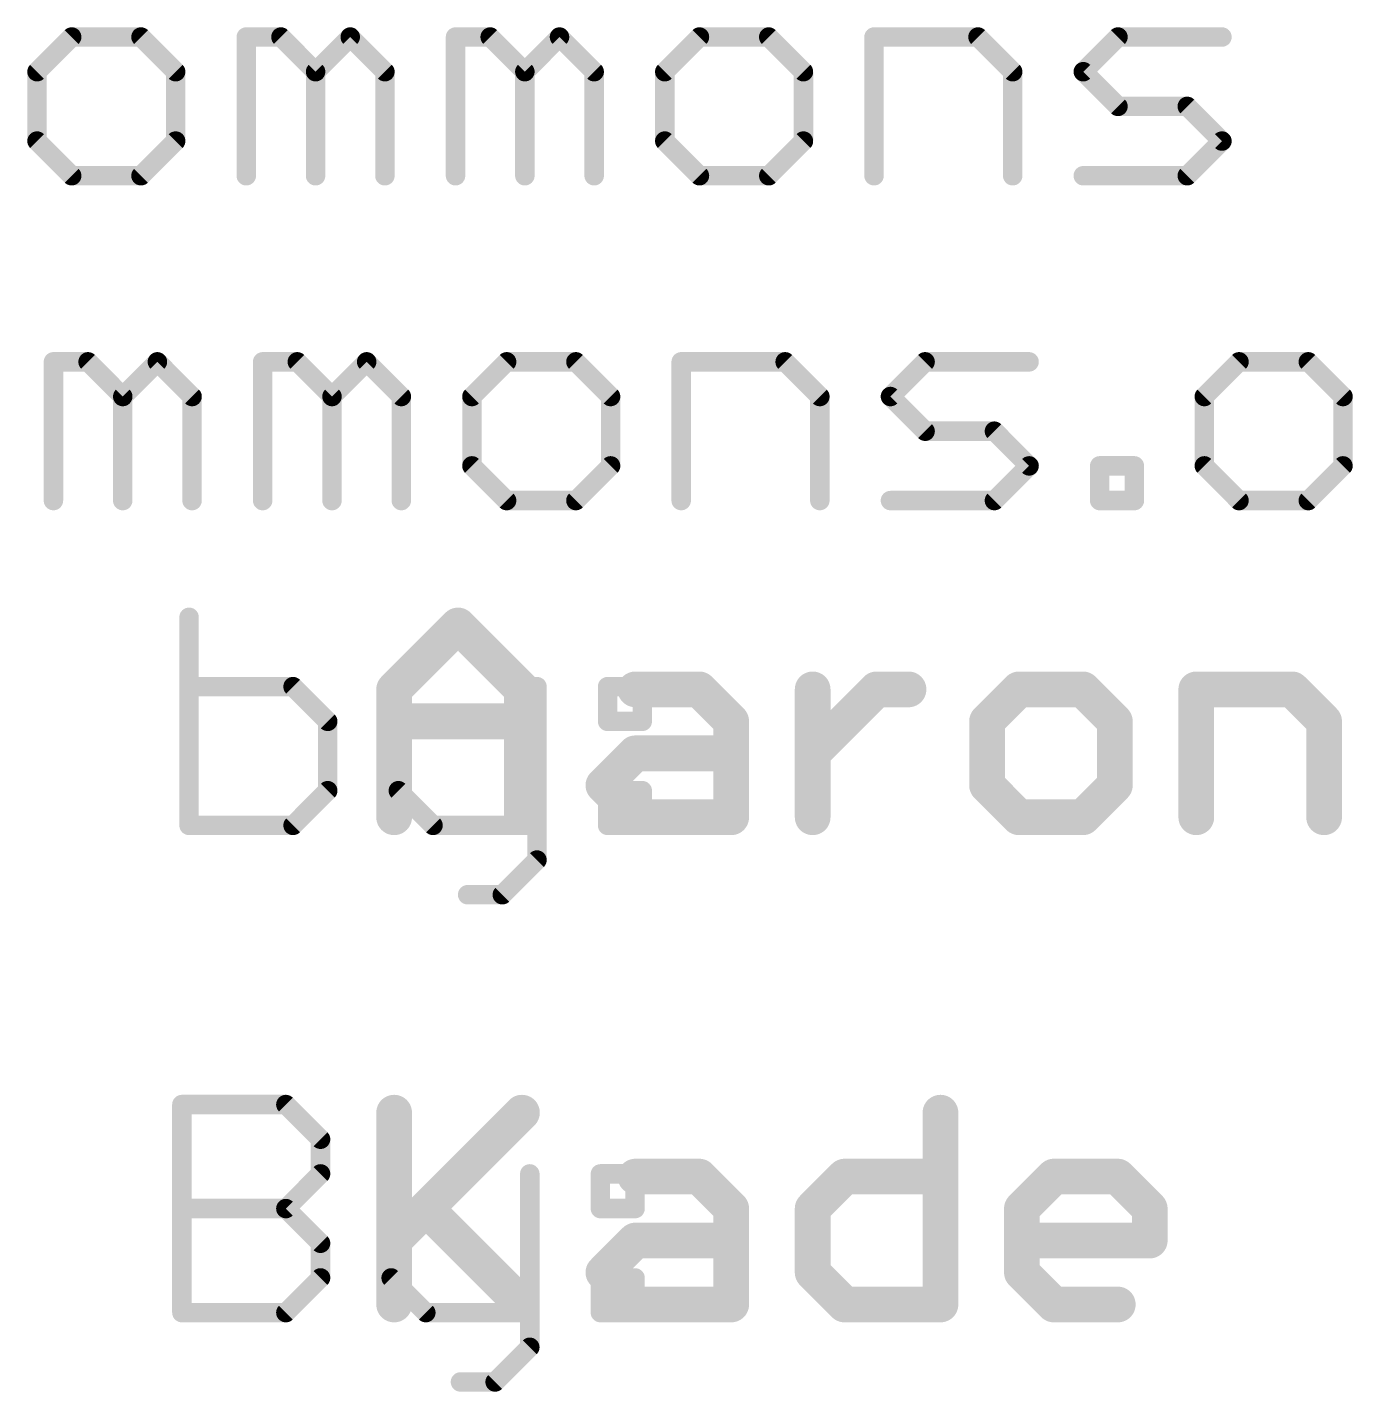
# Model space of a CAD drawing. Extents: x -34 to 74, y -13 to 17.
# Drawn here: x 11.24 to 21.61, y -13.24 to -2.57 of the extents above; entities that cross this region are included whole.
import ezdxf

# ---------------------------------------------------------------- set-up
doc = ezdxf.new("R2010")
doc.units = 0
doc.layers.add('51', color=53, linetype='CONTINUOUS')

msp = doc.modelspace()

# ---------------------------------------------------------------- linework, layer by layer
at = {"layer": '51'}
for points, const_width in [([(11.5868, -2.6491), (11.3157, -2.9203)], 0.1524), ([(12.1292, -2.6491), (11.5868, -2.6491)], 0.1524), ([(12.4003, -2.9203), (12.1292, -2.6491)], 0.1524), ([(12.9528, -3.7338), (12.9528, -2.6491)], 0.1524), ([(12.9528, -2.6491), (13.224, -2.6491)], 0.1524), ([(13.224, -2.6491), (13.4951, -2.9203)], 0.1524), ([(13.4951, -2.9203), (13.7663, -2.6491)], 0.1524), ([(13.7663, -2.6491), (14.0375, -2.9203)], 0.1524), ([(14.59, -3.7338), (14.59, -2.6491)], 0.1524), ([(14.59, -2.6491), (14.8611, -2.6491)], 0.1524), ([(14.8611, -2.6491), (15.1323, -2.9203)], 0.1524), ([(15.1323, -2.9203), (15.4035, -2.6491)], 0.1524), ([(15.4035, -2.6491), (15.6746, -2.9203)], 0.1524), ([(16.4983, -2.6491), (16.2271, -2.9203)], 0.1524), ([(17.0406, -2.6491), (16.4983, -2.6491)], 0.1524), ([(17.3118, -2.9203), (17.0406, -2.6491)], 0.1524), ([(17.8643, -3.7338), (17.8643, -2.6491)], 0.1524), ([(17.8643, -2.6491), (18.6778, -2.6491)], 0.1524), ([(18.6778, -2.6491), (18.9489, -2.9203)], 0.1524), ([(19.5014, -2.9203), (19.7726, -2.6491)], 0.1524), ([(19.7726, -2.6491), (20.5861, -2.6491)], 0.1524), ([(11.3157, -2.9203), (11.3157, -3.4626)], 0.1524), ([(12.4003, -3.4626), (12.4003, -2.9203)], 0.1524), ([(13.4951, -2.9203), (13.4951, -3.7338)], 0.1524), ([(14.0375, -2.9203), (14.0375, -3.7338)], 0.1524), ([(15.1323, -2.9203), (15.1323, -3.7338)], 0.1524), ([(15.6746, -2.9203), (15.6746, -3.7338)], 0.1524), ([(16.2271, -2.9203), (16.2271, -3.4626)], 0.1524), ([(17.3118, -3.4626), (17.3118, -2.9203)], 0.1524), ([(18.9489, -2.9203), (18.9489, -3.7338)], 0.1524), ([(19.7726, -3.1915), (19.5014, -2.9203)], 0.1524), ([(20.3149, -3.1915), (19.7726, -3.1915)], 0.1524), ([(20.5861, -3.4626), (20.3149, -3.1915)], 0.1524), ([(11.3157, -3.4626), (11.5868, -3.7338)], 0.1524), ([(12.1292, -3.7338), (12.4003, -3.4626)], 0.1524), ([(16.2271, -3.4626), (16.4983, -3.7338)], 0.1524), ([(17.0406, -3.7338), (17.3118, -3.4626)], 0.1524), ([(20.3149, -3.7338), (20.5861, -3.4626)], 0.1524), ([(11.5868, -3.7338), (12.1292, -3.7338)], 0.1524), ([(16.4983, -3.7338), (17.0406, -3.7338)], 0.1524), ([(19.5014, -3.7338), (20.3149, -3.7338)], 0.1524), ([(11.4441, -6.2738), (11.4441, -5.1891)], 0.1524), ([(11.4441, -5.1891), (11.7152, -5.1891)], 0.1524), ([(11.7152, -5.1891), (11.9864, -5.4603)], 0.1524), ([(11.9864, -5.4603), (12.2576, -5.1891)], 0.1524), ([(12.2576, -5.1891), (12.5287, -5.4603)], 0.1524), ([(13.0812, -6.2738), (13.0812, -5.1891)], 0.1524), ([(13.0812, -5.1891), (13.3524, -5.1891)], 0.1524), ([(13.3524, -5.1891), (13.6235, -5.4603)], 0.1524), ([(13.6235, -5.4603), (13.8947, -5.1891)], 0.1524), ([(13.8947, -5.1891), (14.1659, -5.4603)], 0.1524), ([(14.9895, -5.1891), (14.7184, -5.4603)], 0.1524), ([(15.5319, -5.1891), (14.9895, -5.1891)], 0.1524), ([(15.803, -5.4603), (15.5319, -5.1891)], 0.1524), ([(16.3555, -6.2738), (16.3555, -5.1891)], 0.1524), ([(16.3555, -5.1891), (17.169, -5.1891)], 0.1524), ([(17.169, -5.1891), (17.4402, -5.4603)], 0.1524), ([(17.9927, -5.4603), (18.2639, -5.1891)], 0.1524), ([(18.2639, -5.1891), (19.0773, -5.1891)], 0.1524), ([(20.7196, -5.1891), (20.4484, -5.4603)], 0.1524), ([(21.2619, -5.1891), (20.7196, -5.1891)], 0.1524), ([(21.5331, -5.4603), (21.2619, -5.1891)], 0.1524), ([(11.9864, -5.4603), (11.9864, -6.2738)], 0.1524), ([(12.5287, -5.4603), (12.5287, -6.2738)], 0.1524), ([(13.6235, -5.4603), (13.6235, -6.2738)], 0.1524), ([(14.1659, -5.4603), (14.1659, -6.2738)], 0.1524), ([(14.7184, -5.4603), (14.7184, -6.0026)], 0.1524), ([(15.803, -6.0026), (15.803, -5.4603)], 0.1524), ([(17.4402, -5.4603), (17.4402, -6.2738)], 0.1524), ([(18.2639, -5.7315), (17.9927, -5.4603)], 0.1524), ([(20.4484, -5.4603), (20.4484, -6.0026)], 0.1524), ([(21.5331, -6.0026), (21.5331, -5.4603)], 0.1524), ([(18.8062, -5.7315), (18.2639, -5.7315)], 0.1524), ([(19.0773, -6.0026), (18.8062, -5.7315)], 0.1524), ([(14.7184, -6.0026), (14.9895, -6.2738)], 0.1524), ([(15.5319, -6.2738), (15.803, -6.0026)], 0.1524), ([(18.8062, -6.2738), (19.0773, -6.0026)], 0.1524), ([(19.6298, -6.2738), (19.6298, -6.0026)], 0.1524), ([(19.6298, -6.0026), (19.901, -6.0026)], 0.1524), ([(19.901, -6.0026), (19.901, -6.2738)], 0.1524), ([(20.4484, -6.0026), (20.7196, -6.2738)], 0.1524), ([(21.2619, -6.2738), (21.5331, -6.0026)], 0.1524), ([(14.9895, -6.2738), (15.5319, -6.2738)], 0.1524), ([(17.9927, -6.2738), (18.8062, -6.2738)], 0.1524), ([(19.901, -6.2738), (19.6298, -6.2738)], 0.1524), ([(20.7196, -6.2738), (21.2619, -6.2738)], 0.1524), ([(12.5054, -7.1868), (12.5054, -8.8138)], 0.1524), ([(14.1097, -7.7504), (14.6097, -7.2504)], 0.2794), ([(14.6097, -7.2504), (15.1096, -7.7504)], 0.2794), ([(13.3189, -7.7291), (12.5054, -7.7291)], 0.1524), ([(13.5901, -8.0003), (13.3189, -7.7291)], 0.1524), ([(14.1097, -8.7503), (14.1097, -7.7504)], 0.2794), ([(14.1426, -7.7291), (14.1426, -8.5426)], 0.1524), ([(15.1096, -7.7504), (15.1096, -8.7503)], 0.2794), ([(15.2272, -7.7291), (15.2272, -9.085)], 0.1524), ([(15.7797, -7.7291), (16.0509, -7.7291)], 0.1524), ([(15.7797, -8.0003), (15.7797, -7.7291)], 0.1524), ([(15.9968, -7.7504), (16.4968, -7.7504)], 0.2794), ([(16.0509, -7.7291), (16.0509, -8.0003)], 0.1524), ([(16.4968, -7.7504), (16.7468, -8.0004)], 0.2794), ([(17.384, -8.7503), (17.384, -7.7504)], 0.2794), ([(17.384, -8.2503), (17.884, -7.7504)], 0.2794), ([(17.884, -7.7504), (18.134, -7.7504)], 0.2794), ([(18.9983, -7.7504), (18.7483, -8.0004)], 0.2794), ([(19.4983, -7.7504), (18.9983, -7.7504)], 0.2794), ([(19.7482, -8.0004), (19.4983, -7.7504)], 0.2794), ([(20.3855, -8.7503), (20.3855, -7.7504)], 0.2794), ([(20.3855, -7.7504), (21.1354, -7.7504)], 0.2794), ([(21.1354, -7.7504), (21.3854, -8.0004)], 0.2794), ([(14.1097, -8.0004), (15.1096, -8.0004)], 0.2794), ([(16.7468, -8.0004), (16.7468, -8.7503)], 0.2794), ([(18.7483, -8.0004), (18.7483, -8.5003)], 0.2794), ([(19.7482, -8.5003), (19.7482, -8.0004)], 0.2794), ([(21.3854, -8.0004), (21.3854, -8.7503)], 0.2794), ([(13.5901, -8.5426), (13.5901, -8.0003)], 0.1524), ([(16.0509, -8.0003), (15.7797, -8.0003)], 0.1524), ([(15.7469, -8.5003), (15.9968, -8.2503)], 0.2794), ([(15.9968, -8.2503), (16.7468, -8.2503)], 0.2794), ([(15.9968, -8.7503), (15.7469, -8.5003)], 0.2794), ([(18.7483, -8.5003), (18.9983, -8.7503)], 0.2794), ([(19.4983, -8.7503), (19.7482, -8.5003)], 0.2794), ([(13.3189, -8.8138), (13.5901, -8.5426)], 0.1524), ([(14.1426, -8.5426), (14.4137, -8.8138)], 0.1524), ([(15.7797, -8.5426), (16.0509, -8.5426)], 0.1524), ([(15.7797, -8.8138), (15.7797, -8.5426)], 0.1524), ([(16.0509, -8.5426), (16.0509, -8.8138)], 0.1524), ([(16.7468, -8.7503), (15.9968, -8.7503)], 0.2794), ([(18.9983, -8.7503), (19.4983, -8.7503)], 0.2794), ([(12.5054, -8.8138), (13.3189, -8.8138)], 0.1524), ([(14.4137, -8.8138), (15.2272, -8.8138)], 0.1524), ([(16.0509, -8.8138), (15.7797, -8.8138)], 0.1524), ([(15.2272, -9.085), (14.9561, -9.3561)], 0.1524), ([(14.9561, -9.3561), (14.6849, -9.3561)], 0.1524), ([(12.4492, -12.6238), (12.4492, -10.9968)], 0.1524), ([(12.4492, -10.9968), (13.2627, -10.9968)], 0.1524), ([(13.2627, -10.9968), (13.5338, -11.268)], 0.1524), ([(14.1097, -11.0604), (14.1097, -12.5603)], 0.2794), ([(14.1097, -12.0603), (15.1096, -11.0604)], 0.2794), ([(18.3839, -11.0604), (18.3839, -12.5603)], 0.2794), ([(13.5338, -11.268), (13.5338, -11.5391)], 0.1524), ([(13.5338, -11.5391), (13.2627, -11.8103)], 0.1524), ([(14.0863, -11.5391), (14.0863, -12.3526)], 0.1524), ([(15.171, -11.5391), (15.171, -12.895)], 0.1524), ([(15.7235, -11.5391), (15.9946, -11.5391)], 0.1524), ([(15.7235, -11.8103), (15.7235, -11.5391)], 0.1524), ([(15.9968, -11.5604), (16.4968, -11.5604)], 0.2794), ([(15.9946, -11.5391), (15.9946, -11.8103)], 0.1524), ([(16.4968, -11.5604), (16.7468, -11.8104)], 0.2794), ([(17.384, -11.8104), (17.634, -11.5604)], 0.2794), ([(17.634, -11.5604), (18.3839, -11.5604)], 0.2794), ([(19.0212, -11.8104), (19.2711, -11.5604)], 0.2794), ([(19.2711, -11.5604), (19.7711, -11.5604)], 0.2794), ([(19.7711, -11.5604), (20.0211, -11.8104)], 0.2794), ([(12.4492, -11.8103), (13.2627, -11.8103)], 0.1524), ([(13.2627, -11.8103), (13.5338, -12.0815)], 0.1524), ([(14.3597, -11.8104), (15.1096, -12.5603)], 0.2794), ([(15.9946, -11.8103), (15.7235, -11.8103)], 0.1524), ([(16.7468, -11.8104), (16.7468, -12.5603)], 0.2794), ([(17.384, -12.3103), (17.384, -11.8104)], 0.2794), ([(19.0212, -12.3103), (19.0212, -11.8104)], 0.2794), ([(20.0211, -11.8104), (20.0211, -12.0603)], 0.2794), ([(15.7469, -12.3103), (15.9968, -12.0603)], 0.2794), ([(15.9968, -12.0603), (16.7468, -12.0603)], 0.2794), ([(20.0211, -12.0603), (19.0212, -12.0603)], 0.2794), ([(13.5338, -12.0815), (13.5338, -12.3526)], 0.1524), ([(15.9968, -12.5603), (15.7469, -12.3103)], 0.2794), ([(17.634, -12.5603), (17.384, -12.3103)], 0.2794), ([(19.2711, -12.5603), (19.0212, -12.3103)], 0.2794), ([(13.5338, -12.3526), (13.2627, -12.6238)], 0.1524), ([(14.0863, -12.3526), (14.3575, -12.6238)], 0.1524), ([(15.7235, -12.3526), (15.9946, -12.3526)], 0.1524), ([(15.7235, -12.6238), (15.7235, -12.3526)], 0.1524), ([(15.9946, -12.3526), (15.9946, -12.6238)], 0.1524), ([(16.7468, -12.5603), (15.9968, -12.5603)], 0.2794), ([(18.3839, -12.5603), (17.634, -12.5603)], 0.2794), ([(19.7711, -12.5603), (19.2711, -12.5603)], 0.2794), ([(13.2627, -12.6238), (12.4492, -12.6238)], 0.1524), ([(14.3575, -12.6238), (15.171, -12.6238)], 0.1524), ([(15.9946, -12.6238), (15.7235, -12.6238)], 0.1524), ([(15.171, -12.895), (14.8998, -13.1661)], 0.1524), ([(14.8998, -13.1661), (14.6287, -13.1661)], 0.1524)]:
    msp.add_lwpolyline(points, dxfattribs=dict(at, const_width=const_width))
for points, const_width in [([(11.5868, -2.611, 1), (11.5868, -2.6872)], 0.0762), ([(11.6138, -2.6761, 1), (11.5599, -2.6222)], 0.0762), ([(12.1561, -2.6222, 1), (12.1022, -2.6761)], 0.0762), ([(12.1292, -2.6872, 1), (12.1292, -2.611)], 0.0762), ([(12.9909, -2.6491, 1), (12.9147, -2.6491)], 0.0762), ([(12.9528, -2.611, 1), (12.9528, -2.6872)], 0.0762), ([(13.2509, -2.6222, 1), (13.197, -2.6761)], 0.0762), ([(13.224, -2.6872, 1), (13.224, -2.611)], 0.0762), ([(13.7933, -2.6222, 1), (13.7394, -2.6761)], 0.0762), ([(13.7933, -2.6761, 1), (13.7394, -2.6222)], 0.0762), ([(14.6281, -2.6491, 1), (14.5519, -2.6491)], 0.0762), ([(14.59, -2.611, 1), (14.59, -2.6872)], 0.0762), ([(14.8881, -2.6222, 1), (14.8342, -2.6761)], 0.0762), ([(14.8611, -2.6872, 1), (14.8611, -2.611)], 0.0762), ([(15.4304, -2.6222, 1), (15.3765, -2.6761)], 0.0762), ([(15.4304, -2.6761, 1), (15.3765, -2.6222)], 0.0762), ([(16.4983, -2.611, 1), (16.4983, -2.6872)], 0.0762), ([(16.5252, -2.6761, 1), (16.4713, -2.6222)], 0.0762), ([(17.0676, -2.6222, 1), (17.0137, -2.6761)], 0.0762), ([(17.0406, -2.6872, 1), (17.0406, -2.611)], 0.0762), ([(17.9024, -2.6491, 1), (17.8262, -2.6491)], 0.0762), ([(17.8643, -2.611, 1), (17.8643, -2.6872)], 0.0762), ([(18.7047, -2.6222, 1), (18.6508, -2.6761)], 0.0762), ([(18.6778, -2.6872, 1), (18.6778, -2.611)], 0.0762), ([(19.7726, -2.611, 1), (19.7726, -2.6872)], 0.0762), ([(19.7995, -2.6761, 1), (19.7457, -2.6222)], 0.0762), ([(20.5861, -2.6872, 1), (20.5861, -2.611)], 0.0762), ([(11.3538, -2.9203, 1), (11.2776, -2.9203)], 0.0762), ([(11.2887, -2.8934, 1), (11.3426, -2.9472)], 0.0762), ([(12.4384, -2.9203, 1), (12.3622, -2.9203)], 0.0762), ([(12.3734, -2.9472, 1), (12.4273, -2.8934)], 0.0762), ([(13.5332, -2.9203, 1), (13.457, -2.9203)], 0.0762), ([(13.4682, -2.8934, 1), (13.5221, -2.9472)], 0.0762), ([(13.4682, -2.9472, 1), (13.5221, -2.8934)], 0.0762), ([(14.0756, -2.9203, 1), (13.9994, -2.9203)], 0.0762), ([(14.0105, -2.9472, 1), (14.0644, -2.8934)], 0.0762), ([(15.1704, -2.9203, 1), (15.0942, -2.9203)], 0.0762), ([(15.1054, -2.8934, 1), (15.1592, -2.9472)], 0.0762), ([(15.1054, -2.9472, 1), (15.1592, -2.8934)], 0.0762), ([(15.7127, -2.9203, 1), (15.6365, -2.9203)], 0.0762), ([(15.6477, -2.9472, 1), (15.7016, -2.8934)], 0.0762), ([(16.2652, -2.9203, 1), (16.189, -2.9203)], 0.0762), ([(16.2002, -2.8934, 1), (16.2541, -2.9472)], 0.0762), ([(17.3499, -2.9203, 1), (17.2737, -2.9203)], 0.0762), ([(17.2848, -2.9472, 1), (17.3387, -2.8934)], 0.0762), ([(18.987, -2.9203, 1), (18.9108, -2.9203)], 0.0762), ([(18.922, -2.9472, 1), (18.9759, -2.8934)], 0.0762), ([(19.5284, -2.8934, 1), (19.4745, -2.9472)], 0.0762), ([(19.4745, -2.8934, 1), (19.5284, -2.9472)], 0.0762), ([(19.7726, -3.1534, 1), (19.7726, -3.2296)], 0.0762), ([(19.7457, -3.2184, 1), (19.7995, -3.1645)], 0.0762), ([(20.3419, -3.1645, 1), (20.288, -3.2184)], 0.0762), ([(20.3149, -3.2296, 1), (20.3149, -3.1534)], 0.0762), ([(11.3426, -3.4357, 1), (11.2887, -3.4896)], 0.0762), ([(12.4273, -3.4896, 1), (12.3734, -3.4357)], 0.0762), ([(16.2541, -3.4357, 1), (16.2002, -3.4896)], 0.0762), ([(17.3387, -3.4896, 1), (17.2848, -3.4357)], 0.0762), ([(20.613, -3.4896, 1), (20.5592, -3.4357)], 0.0762), ([(20.5592, -3.4896, 1), (20.613, -3.4357)], 0.0762), ([(11.2776, -3.4626, 1), (11.3538, -3.4626)], 0.0762), ([(12.3622, -3.4626, 1), (12.4384, -3.4626)], 0.0762), ([(16.189, -3.4626, 1), (16.2652, -3.4626)], 0.0762), ([(17.2737, -3.4626, 1), (17.3499, -3.4626)], 0.0762), ([(11.5868, -3.6957, 1), (11.5868, -3.7719)], 0.0762), ([(11.5599, -3.7607, 1), (11.6138, -3.7069)], 0.0762), ([(12.1022, -3.7069, 1), (12.1561, -3.7607)], 0.0762), ([(12.1292, -3.7719, 1), (12.1292, -3.6957)], 0.0762), ([(12.9147, -3.7338, 1), (12.9909, -3.7338)], 0.0762), ([(13.457, -3.7338, 1), (13.5332, -3.7338)], 0.0762), ([(13.9994, -3.7338, 1), (14.0756, -3.7338)], 0.0762), ([(14.5519, -3.7338, 1), (14.6281, -3.7338)], 0.0762), ([(15.0942, -3.7338, 1), (15.1704, -3.7338)], 0.0762), ([(15.6365, -3.7338, 1), (15.7127, -3.7338)], 0.0762), ([(16.4983, -3.6957, 1), (16.4983, -3.7719)], 0.0762), ([(16.4713, -3.7607, 1), (16.5252, -3.7069)], 0.0762), ([(17.0137, -3.7069, 1), (17.0676, -3.7607)], 0.0762), ([(17.0406, -3.7719, 1), (17.0406, -3.6957)], 0.0762), ([(17.8262, -3.7338, 1), (17.9024, -3.7338)], 0.0762), ([(18.9108, -3.7338, 1), (18.987, -3.7338)], 0.0762), ([(19.5014, -3.6957, 1), (19.5014, -3.7719)], 0.0762), ([(20.288, -3.7069, 1), (20.3419, -3.7607)], 0.0762), ([(20.3149, -3.7719, 1), (20.3149, -3.6957)], 0.0762), ([(11.4822, -5.1891, 1), (11.406, -5.1891)], 0.0762), ([(11.4441, -5.151, 1), (11.4441, -5.2272)], 0.0762), ([(11.7422, -5.1622, 1), (11.6883, -5.2161)], 0.0762), ([(11.7152, -5.2272, 1), (11.7152, -5.151)], 0.0762), ([(12.2845, -5.1622, 1), (12.2306, -5.2161)], 0.0762), ([(12.2845, -5.2161, 1), (12.2306, -5.1622)], 0.0762), ([(13.1193, -5.1891, 1), (13.0431, -5.1891)], 0.0762), ([(13.0812, -5.151, 1), (13.0812, -5.2272)], 0.0762), ([(13.3793, -5.1622, 1), (13.3254, -5.2161)], 0.0762), ([(13.3524, -5.2272, 1), (13.3524, -5.151)], 0.0762), ([(13.9217, -5.1622, 1), (13.8678, -5.2161)], 0.0762), ([(13.9217, -5.2161, 1), (13.8678, -5.1622)], 0.0762), ([(14.9895, -5.151, 1), (14.9895, -5.2272)], 0.0762), ([(15.0165, -5.2161, 1), (14.9626, -5.1622)], 0.0762), ([(15.5588, -5.1622, 1), (15.5049, -5.2161)], 0.0762), ([(15.5319, -5.2272, 1), (15.5319, -5.151)], 0.0762), ([(16.3936, -5.1891, 1), (16.3174, -5.1891)], 0.0762), ([(16.3555, -5.151, 1), (16.3555, -5.2272)], 0.0762), ([(17.196, -5.1622, 1), (17.1421, -5.2161)], 0.0762), ([(17.169, -5.2272, 1), (17.169, -5.151)], 0.0762), ([(18.2639, -5.151, 1), (18.2639, -5.2272)], 0.0762), ([(18.2908, -5.2161, 1), (18.2369, -5.1622)], 0.0762), ([(19.0773, -5.2272, 1), (19.0773, -5.151)], 0.0762), ([(20.7196, -5.151, 1), (20.7196, -5.2272)], 0.0762), ([(20.7465, -5.2161, 1), (20.6926, -5.1622)], 0.0762), ([(21.2889, -5.1622, 1), (21.235, -5.2161)], 0.0762), ([(21.2619, -5.2272, 1), (21.2619, -5.151)], 0.0762), ([(12.0245, -5.4603, 1), (11.9483, -5.4603)], 0.0762), ([(11.9595, -5.4334, 1), (12.0133, -5.4872)], 0.0762), ([(11.9595, -5.4872, 1), (12.0133, -5.4334)], 0.0762), ([(12.5668, -5.4603, 1), (12.4906, -5.4603)], 0.0762), ([(12.5018, -5.4872, 1), (12.5557, -5.4334)], 0.0762), ([(13.6616, -5.4603, 1), (13.5854, -5.4603)], 0.0762), ([(13.5966, -5.4334, 1), (13.6505, -5.4872)], 0.0762), ([(13.5966, -5.4872, 1), (13.6505, -5.4334)], 0.0762), ([(14.204, -5.4603, 1), (14.1278, -5.4603)], 0.0762), ([(14.1389, -5.4872, 1), (14.1928, -5.4334)], 0.0762), ([(14.7565, -5.4603, 1), (14.6803, -5.4603)], 0.0762), ([(14.6914, -5.4334, 1), (14.7453, -5.4872)], 0.0762), ([(15.8411, -5.4603, 1), (15.7649, -5.4603)], 0.0762), ([(15.7761, -5.4872, 1), (15.83, -5.4334)], 0.0762), ([(17.4783, -5.4603, 1), (17.4021, -5.4603)], 0.0762), ([(17.4133, -5.4872, 1), (17.4671, -5.4334)], 0.0762), ([(18.0196, -5.4334, 1), (17.9657, -5.4872)], 0.0762), ([(17.9657, -5.4334, 1), (18.0196, -5.4872)], 0.0762), ([(20.4865, -5.4603, 1), (20.4103, -5.4603)], 0.0762), ([(20.4215, -5.4334, 1), (20.4754, -5.4872)], 0.0762), ([(21.5712, -5.4603, 1), (21.495, -5.4603)], 0.0762), ([(21.5061, -5.4872, 1), (21.56, -5.4334)], 0.0762), ([(18.2639, -5.6934, 1), (18.2639, -5.7696)], 0.0762), ([(18.2369, -5.7584, 1), (18.2908, -5.7045)], 0.0762), ([(18.8331, -5.7045, 1), (18.7792, -5.7584)], 0.0762), ([(18.8062, -5.7696, 1), (18.8062, -5.6934)], 0.0762), ([(14.7453, -5.9757, 1), (14.6914, -6.0296)], 0.0762), ([(14.6803, -6.0026, 1), (14.7565, -6.0026)], 0.0762), ([(15.7649, -6.0026, 1), (15.8411, -6.0026)], 0.0762), ([(15.83, -6.0296, 1), (15.7761, -5.9757)], 0.0762), ([(19.1043, -6.0296, 1), (19.0504, -5.9757)], 0.0762), ([(19.0504, -6.0296, 1), (19.1043, -5.9757)], 0.0762), ([(19.6679, -6.0026, 1), (19.5917, -6.0026)], 0.0762), ([(19.6298, -5.9645, 1), (19.6298, -6.0407)], 0.0762), ([(19.9391, -6.0026, 1), (19.8629, -6.0026)], 0.0762), ([(19.901, -6.0407, 1), (19.901, -5.9645)], 0.0762), ([(20.4754, -5.9757, 1), (20.4215, -6.0296)], 0.0762), ([(20.4103, -6.0026, 1), (20.4865, -6.0026)], 0.0762), ([(21.495, -6.0026, 1), (21.5712, -6.0026)], 0.0762), ([(21.56, -6.0296, 1), (21.5061, -5.9757)], 0.0762), ([(11.406, -6.2738, 1), (11.4822, -6.2738)], 0.0762), ([(11.9483, -6.2738, 1), (12.0245, -6.2738)], 0.0762), ([(12.4906, -6.2738, 1), (12.5668, -6.2738)], 0.0762), ([(13.0431, -6.2738, 1), (13.1193, -6.2738)], 0.0762), ([(13.5854, -6.2738, 1), (13.6616, -6.2738)], 0.0762), ([(14.1278, -6.2738, 1), (14.204, -6.2738)], 0.0762), ([(14.9895, -6.2357, 1), (14.9895, -6.3119)], 0.0762), ([(14.9626, -6.3007, 1), (15.0165, -6.2469)], 0.0762), ([(15.5049, -6.2469, 1), (15.5588, -6.3007)], 0.0762), ([(15.5319, -6.3119, 1), (15.5319, -6.2357)], 0.0762), ([(16.3174, -6.2738, 1), (16.3936, -6.2738)], 0.0762), ([(17.4021, -6.2738, 1), (17.4783, -6.2738)], 0.0762), ([(17.9927, -6.2357, 1), (17.9927, -6.3119)], 0.0762), ([(18.7792, -6.2469, 1), (18.8331, -6.3007)], 0.0762), ([(18.8062, -6.3119, 1), (18.8062, -6.2357)], 0.0762), ([(19.6298, -6.2357, 1), (19.6298, -6.3119)], 0.0762), ([(19.5917, -6.2738, 1), (19.6679, -6.2738)], 0.0762), ([(19.8629, -6.2738, 1), (19.9391, -6.2738)], 0.0762), ([(19.901, -6.3119, 1), (19.901, -6.2357)], 0.0762), ([(20.7196, -6.2357, 1), (20.7196, -6.3119)], 0.0762), ([(20.6926, -6.3007, 1), (20.7465, -6.2469)], 0.0762), ([(21.235, -6.2469, 1), (21.2889, -6.3007)], 0.0762), ([(21.2619, -6.3119, 1), (21.2619, -6.2357)], 0.0762), ([(12.5435, -7.1868, 1), (12.4673, -7.1868)], 0.0762), ([(14.6591, -7.201, 1), (14.5603, -7.2998)], 0.1397), ([(14.6591, -7.2998, 1), (14.5603, -7.201)], 0.1397), ([(12.5054, -7.691, 1), (12.5054, -7.7672)], 0.0762), ([(13.3458, -7.7022, 1), (13.292, -7.7561)], 0.0762), ([(13.3189, -7.7672, 1), (13.3189, -7.691)], 0.0762), ([(14.1796, -7.7504, 1), (14.0398, -7.7504)], 0.1397), ([(14.0603, -7.701, 1), (14.1591, -7.7998)], 0.1397), ([(14.1807, -7.7291, 1), (14.1045, -7.7291)], 0.0762), ([(15.1795, -7.7504, 1), (15.0398, -7.7504)], 0.1397), ([(15.0602, -7.7998, 1), (15.159, -7.701)], 0.1397), ([(15.2653, -7.7291, 1), (15.1891, -7.7291)], 0.0762), ([(15.7797, -7.691, 1), (15.7797, -7.7672)], 0.0762), ([(15.8178, -7.7291, 1), (15.7416, -7.7291)], 0.0762), ([(15.9968, -7.6805, 1), (15.9968, -7.8202)], 0.1397), ([(16.089, -7.7291, 1), (16.0128, -7.7291)], 0.0762), ([(16.0509, -7.7672, 1), (16.0509, -7.691)], 0.0762), ([(16.5462, -7.701, 1), (16.4474, -7.7998)], 0.1397), ([(16.4968, -7.8202, 1), (16.4968, -7.6805)], 0.1397), ([(17.4539, -7.7504, 1), (17.3142, -7.7504)], 0.1397), ([(17.884, -7.6805, 1), (17.884, -7.8202)], 0.1397), ([(17.9334, -7.7998, 1), (17.8346, -7.701)], 0.1397), ([(18.134, -7.8202, 1), (18.134, -7.6805)], 0.1397), ([(18.9983, -7.6805, 1), (18.9983, -7.8202)], 0.1397), ([(19.0477, -7.7998, 1), (18.9489, -7.701)], 0.1397), ([(19.5476, -7.701, 1), (19.4489, -7.7998)], 0.1397), ([(19.4983, -7.8202, 1), (19.4983, -7.6805)], 0.1397), ([(20.4553, -7.7504, 1), (20.3156, -7.7504)], 0.1397), ([(20.3855, -7.6805, 1), (20.3855, -7.8202)], 0.1397), ([(21.1848, -7.701, 1), (21.086, -7.7998)], 0.1397), ([(21.1354, -7.8202, 1), (21.1354, -7.6805)], 0.1397), ([(14.1097, -7.9305, 1), (14.1097, -8.0702)], 0.1397), ([(15.1096, -8.0702, 1), (15.1096, -7.9305)], 0.1397), ([(16.8166, -8.0004, 1), (16.6769, -8.0004)], 0.1397), ([(16.6974, -8.0498, 1), (16.7962, -7.951)], 0.1397), ([(18.6989, -7.951, 1), (18.7977, -8.0498)], 0.1397), ([(18.8182, -8.0004, 1), (18.6785, -8.0004)], 0.1397), ([(19.8181, -8.0004, 1), (19.6784, -8.0004)], 0.1397), ([(19.6988, -8.0498, 1), (19.7976, -7.951)], 0.1397), ([(21.4552, -8.0004, 1), (21.3155, -8.0004)], 0.1397), ([(21.336, -8.0498, 1), (21.4348, -7.951)], 0.1397), ([(13.6282, -8.0003, 1), (13.552, -8.0003)], 0.0762), ([(13.5631, -8.0272, 1), (13.617, -7.9734)], 0.0762), ([(15.7797, -7.9622, 1), (15.7797, -8.0384)], 0.0762), ([(15.7416, -8.0003, 1), (15.8178, -8.0003)], 0.0762), ([(16.0128, -8.0003, 1), (16.089, -8.0003)], 0.0762), ([(16.0509, -8.0384, 1), (16.0509, -7.9622)], 0.0762), ([(15.9968, -8.1805, 1), (15.9968, -8.3202)], 0.1397), ([(16.0462, -8.2997, 1), (15.9474, -8.2009)], 0.1397), ([(16.7468, -8.3202, 1), (16.7468, -8.1805)], 0.1397), ([(17.3346, -8.2009, 1), (17.4334, -8.2997)], 0.1397), ([(15.7962, -8.4509, 1), (15.6975, -8.5497)], 0.1397), ([(15.6975, -8.4509, 1), (15.7962, -8.5497)], 0.1397), ([(18.7977, -8.4509, 1), (18.6989, -8.5497)], 0.1397), ([(19.7976, -8.5497, 1), (19.6988, -8.4509)], 0.1397), ([(13.552, -8.5426, 1), (13.6282, -8.5426)], 0.0762), ([(13.617, -8.5696, 1), (13.5631, -8.5157)], 0.0762), ([(14.1695, -8.5157, 1), (14.1156, -8.5696)], 0.0762), ([(14.1045, -8.5426, 1), (14.1807, -8.5426)], 0.0762), ([(15.7797, -8.5045, 1), (15.7797, -8.5807)], 0.0762), ([(15.8178, -8.5426, 1), (15.7416, -8.5426)], 0.0762), ([(16.089, -8.5426, 1), (16.0128, -8.5426)], 0.0762), ([(16.0509, -8.5807, 1), (16.0509, -8.5045)], 0.0762), ([(18.6785, -8.5003, 1), (18.8182, -8.5003)], 0.1397), ([(19.6784, -8.5003, 1), (19.8181, -8.5003)], 0.1397), ([(15.9968, -8.6805, 1), (15.9968, -8.8202)], 0.1397), ([(15.9474, -8.7997, 1), (16.0462, -8.7009)], 0.1397), ([(16.7468, -8.8202, 1), (16.7468, -8.6805)], 0.1397), ([(18.9983, -8.6805, 1), (18.9983, -8.8202)], 0.1397), ([(18.9489, -8.7997, 1), (19.0477, -8.7009)], 0.1397), ([(19.4489, -8.7009, 1), (19.5476, -8.7997)], 0.1397), ([(19.4983, -8.8202, 1), (19.4983, -8.6805)], 0.1397), ([(12.5054, -8.7757, 1), (12.5054, -8.8519)], 0.0762), ([(13.292, -8.7869, 1), (13.3458, -8.8407)], 0.0762), ([(13.3189, -8.8519, 1), (13.3189, -8.7757)], 0.0762), ([(14.0398, -8.7503, 1), (14.1796, -8.7503)], 0.1397), ([(14.4137, -8.7757, 1), (14.4137, -8.8519)], 0.0762), ([(14.3868, -8.8407, 1), (14.4407, -8.7869)], 0.0762), ([(15.0398, -8.7503, 1), (15.1795, -8.7503)], 0.1397), ([(15.2272, -8.8519, 1), (15.2272, -8.7757)], 0.0762), ([(15.7797, -8.7757, 1), (15.7797, -8.8519)], 0.0762), ([(16.0509, -8.8519, 1), (16.0509, -8.7757)], 0.0762), ([(16.6769, -8.7503, 1), (16.8166, -8.7503)], 0.1397), ([(17.3142, -8.7503, 1), (17.4539, -8.7503)], 0.1397), ([(20.3156, -8.7503, 1), (20.4553, -8.7503)], 0.1397), ([(21.3155, -8.7503, 1), (21.4552, -8.7503)], 0.1397), ([(12.4673, -8.8138, 1), (12.5435, -8.8138)], 0.0762), ([(15.7416, -8.8138, 1), (15.8178, -8.8138)], 0.0762), ([(16.0128, -8.8138, 1), (16.089, -8.8138)], 0.0762), ([(15.1891, -9.085, 1), (15.2653, -9.085)], 0.0762), ([(15.2542, -9.1119, 1), (15.2003, -9.058)], 0.0762), ([(14.6849, -9.318, 1), (14.6849, -9.3942)], 0.0762), ([(14.9561, -9.3942, 1), (14.9561, -9.318)], 0.0762), ([(14.9291, -9.3292, 1), (14.983, -9.3831)], 0.0762), ([(12.4873, -10.9968, 1), (12.4111, -10.9968)], 0.0762), ([(12.4492, -10.9587, 1), (12.4492, -11.0349)], 0.0762), ([(13.2896, -10.9699, 1), (13.2357, -11.0238)], 0.0762), ([(13.2627, -11.0349, 1), (13.2627, -10.9587)], 0.0762), ([(14.1796, -11.0604, 1), (14.0398, -11.0604)], 0.1397), ([(15.159, -11.1098, 1), (15.0602, -11.011)], 0.1397), ([(18.4538, -11.0604, 1), (18.3141, -11.0604)], 0.1397), ([(13.5719, -11.268, 1), (13.4957, -11.268)], 0.0762), ([(13.5069, -11.2949, 1), (13.5608, -11.241)], 0.0762), ([(13.4957, -11.5391, 1), (13.5719, -11.5391)], 0.0762), ([(13.5608, -11.5661, 1), (13.5069, -11.5122)], 0.0762), ([(14.1244, -11.5391, 1), (14.0482, -11.5391)], 0.0762), ([(15.2091, -11.5391, 1), (15.1329, -11.5391)], 0.0762), ([(15.7235, -11.501, 1), (15.7235, -11.5772)], 0.0762), ([(15.7616, -11.5391, 1), (15.6854, -11.5391)], 0.0762), ([(15.9968, -11.4905, 1), (15.9968, -11.6302)], 0.1397), ([(16.0327, -11.5391, 1), (15.9565, -11.5391)], 0.0762), ([(15.9946, -11.5772, 1), (15.9946, -11.501)], 0.0762), ([(16.5462, -11.511, 1), (16.4474, -11.6098)], 0.1397), ([(16.4968, -11.6302, 1), (16.4968, -11.4905)], 0.1397), ([(17.634, -11.4905, 1), (17.634, -11.6302)], 0.1397), ([(17.6834, -11.6098, 1), (17.5846, -11.511)], 0.1397), ([(18.3839, -11.6302, 1), (18.3839, -11.4905)], 0.1397), ([(19.2711, -11.4905, 1), (19.2711, -11.6302)], 0.1397), ([(19.3205, -11.6098, 1), (19.2218, -11.511)], 0.1397), ([(19.8205, -11.511, 1), (19.7217, -11.6098)], 0.1397), ([(19.7711, -11.6302, 1), (19.7711, -11.4905)], 0.1397), ([(12.4492, -11.7722, 1), (12.4492, -11.8484)], 0.0762), ([(13.2896, -11.7834, 1), (13.2357, -11.8372)], 0.0762), ([(13.2627, -11.8484, 1), (13.2627, -11.7722)], 0.0762), ([(14.4091, -11.761, 1), (14.3103, -11.8598)], 0.1397), ([(15.7235, -11.7722, 1), (15.7235, -11.8484)], 0.0762), ([(15.9946, -11.8484, 1), (15.9946, -11.7722)], 0.0762), ([(16.8166, -11.8104, 1), (16.6769, -11.8104)], 0.1397), ([(16.6974, -11.8598, 1), (16.7962, -11.761)], 0.1397), ([(17.3346, -11.761, 1), (17.4334, -11.8598)], 0.1397), ([(17.4539, -11.8104, 1), (17.3142, -11.8104)], 0.1397), ([(19.091, -11.8104, 1), (18.9513, -11.8104)], 0.1397), ([(18.9718, -11.761, 1), (19.0706, -11.8598)], 0.1397), ([(20.0909, -11.8104, 1), (19.9512, -11.8104)], 0.1397), ([(19.9717, -11.8598, 1), (20.0705, -11.761)], 0.1397), ([(13.2357, -11.7834, 1), (13.2896, -11.8372)], 0.0762), ([(15.6854, -11.8103, 1), (15.7616, -11.8103)], 0.0762), ([(15.9565, -11.8103, 1), (16.0327, -11.8103)], 0.0762), ([(14.0603, -12.0109, 1), (14.1591, -12.1097)], 0.1397), ([(15.9968, -11.9905, 1), (15.9968, -12.1302)], 0.1397), ([(16.0462, -12.1097, 1), (15.9474, -12.0109)], 0.1397), ([(16.7468, -12.1302, 1), (16.7468, -11.9905)], 0.1397), ([(19.0212, -11.9905, 1), (19.0212, -12.1302)], 0.1397), ([(20.0211, -12.1302, 1), (20.0211, -11.9905)], 0.1397), ([(13.5719, -12.0815, 1), (13.4957, -12.0815)], 0.0762), ([(13.5069, -12.1084, 1), (13.5608, -12.0545)], 0.0762), ([(19.9512, -12.0603, 1), (20.0909, -12.0603)], 0.1397), ([(15.7962, -12.2609, 1), (15.6975, -12.3597)], 0.1397), ([(15.6975, -12.2609, 1), (15.7962, -12.3597)], 0.1397), ([(17.4334, -12.2609, 1), (17.3346, -12.3597)], 0.1397), ([(17.3142, -12.3103, 1), (17.4539, -12.3103)], 0.1397), ([(18.9513, -12.3103, 1), (19.091, -12.3103)], 0.1397), ([(19.0706, -12.2609, 1), (18.9718, -12.3597)], 0.1397), ([(13.4957, -12.3526, 1), (13.5719, -12.3526)], 0.0762), ([(13.5608, -12.3796, 1), (13.5069, -12.3257)], 0.0762), ([(14.1133, -12.3257, 1), (14.0594, -12.3796)], 0.0762), ([(14.0482, -12.3526, 1), (14.1244, -12.3526)], 0.0762), ([(15.7235, -12.3145, 1), (15.7235, -12.3907)], 0.0762), ([(15.7616, -12.3526, 1), (15.6854, -12.3526)], 0.0762), ([(16.0327, -12.3526, 1), (15.9565, -12.3526)], 0.0762), ([(15.9946, -12.3907, 1), (15.9946, -12.3145)], 0.0762), ([(15.0602, -12.6097, 1), (15.159, -12.5109)], 0.1397), ([(15.9968, -12.4904, 1), (15.9968, -12.6302)], 0.1397), ([(15.9474, -12.6097, 1), (16.0462, -12.5109)], 0.1397), ([(16.7468, -12.6302, 1), (16.7468, -12.4904)], 0.1397), ([(17.634, -12.4904, 1), (17.634, -12.6302)], 0.1397), ([(17.5846, -12.6097, 1), (17.6834, -12.5109)], 0.1397), ([(18.3839, -12.6302, 1), (18.3839, -12.4904)], 0.1397), ([(19.2711, -12.4904, 1), (19.2711, -12.6302)], 0.1397), ([(19.2218, -12.6097, 1), (19.3205, -12.5109)], 0.1397), ([(19.7711, -12.6302, 1), (19.7711, -12.4904)], 0.1397), ([(12.4492, -12.5857, 1), (12.4492, -12.6619)], 0.0762), ([(12.4111, -12.6238, 1), (12.4873, -12.6238)], 0.0762), ([(13.2357, -12.5969, 1), (13.2896, -12.6507)], 0.0762), ([(13.2627, -12.6619, 1), (13.2627, -12.5857)], 0.0762), ([(14.0398, -12.5603, 1), (14.1796, -12.5603)], 0.1397), ([(14.3575, -12.5857, 1), (14.3575, -12.6619)], 0.0762), ([(14.3305, -12.6507, 1), (14.3844, -12.5969)], 0.0762), ([(15.171, -12.6619, 1), (15.171, -12.5857)], 0.0762), ([(15.7235, -12.5857, 1), (15.7235, -12.6619)], 0.0762), ([(15.6854, -12.6238, 1), (15.7616, -12.6238)], 0.0762), ([(15.9565, -12.6238, 1), (16.0327, -12.6238)], 0.0762), ([(15.9946, -12.6619, 1), (15.9946, -12.5857)], 0.0762), ([(16.6769, -12.5603, 1), (16.8166, -12.5603)], 0.1397), ([(18.3141, -12.5603, 1), (18.4538, -12.5603)], 0.1397), ([(15.1329, -12.895, 1), (15.2091, -12.895)], 0.0762), ([(15.1979, -12.9219, 1), (15.144, -12.868)], 0.0762), ([(14.6287, -13.128, 1), (14.6287, -13.2042)], 0.0762), ([(14.8729, -13.1392, 1), (14.9268, -13.1931)], 0.0762), ([(14.8998, -13.2042, 1), (14.8998, -13.128)], 0.0762)]:
    msp.add_lwpolyline(points, format="xyb", dxfattribs=dict(at, const_width=const_width))

doc.saveas('drawing.dxf')
